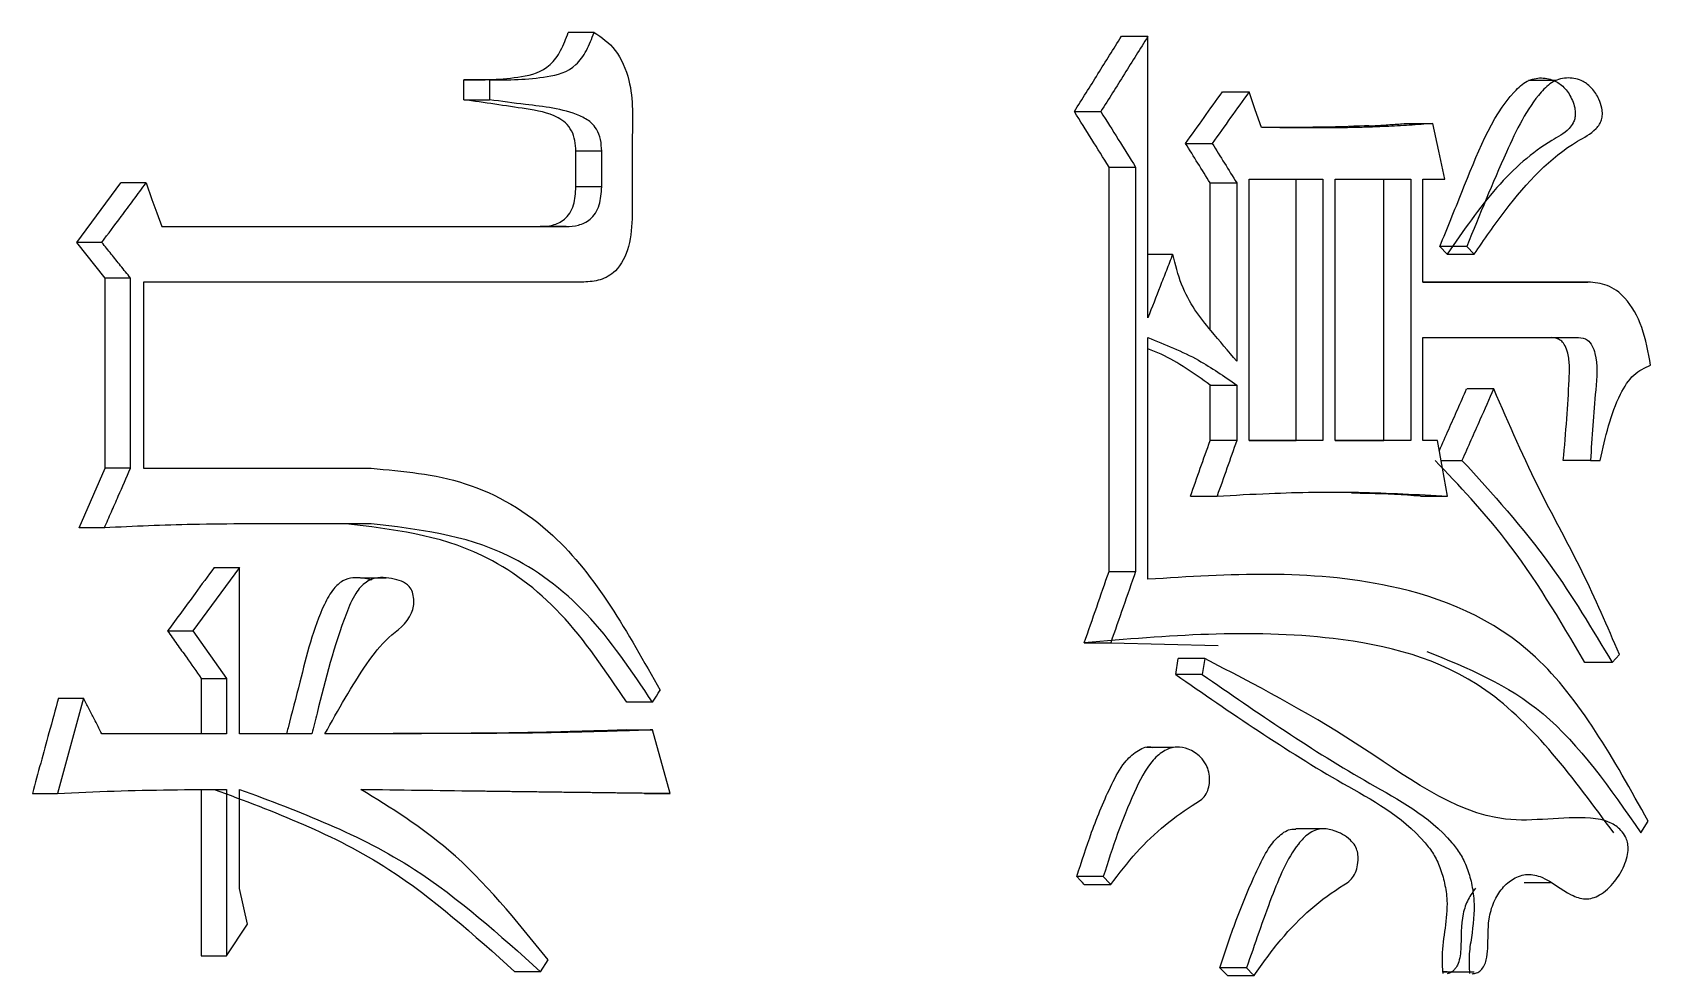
# Model space of a CAD drawing. Header units: millimetres. Extents: x 1890 to 4327, y 775 to 2498.
# Drawn here: x 3062.252 to 3066.669, y 1120.817 to 1123.391 of the extents above; entities that cross this region are included whole.
import ezdxf

# ---------------------------------------------------------------- set-up
doc = ezdxf.new("R2010")
doc.units = ezdxf.units.MM

msp = doc.modelspace()

# ---------------------------------------------------------------- linework, layer by layer
at = {"color": 7, "linetype": 'Continuous', "lineweight": 25}
for p, q in [((3063.7849, 1123.391), (3063.7145, 1123.391)), ((3065.2242, 1123.3802), (3065.2966, 1123.3802)), ((3065.2966, 1122.6121), (3065.2966, 1123.3802)), ((3063.4993, 1123.2612), (3063.4292, 1123.2612)), ((3063.4292, 1123.2071), (3063.4292, 1123.2612)), ((3063.4993, 1123.2612), (3063.4993, 1123.2071)), ((3066.4105, 1123.2598), (3066.3358, 1123.2598)), ((3063.4292, 1123.2071), (3063.4993, 1123.2071)), ((3065.5, 1123.2287), (3065.5728, 1123.2287)), ((3065.0959, 1123.1746), (3065.1681, 1123.1746)), ((3066.0006, 1123.1422), (3066.074, 1123.1422)), ((3063.8058, 1123.0665), (3063.7354, 1123.0665)), ((3063.7354, 1122.9691), (3063.7354, 1123.0665)), ((3063.8058, 1122.9691), (3063.8058, 1123.0665)), ((3063.8891, 1123.0989), (3063.8891, 1122.8934)), ((3065.3993, 1123.0881), (3065.4719, 1123.0881)), ((3065.1905, 1123.0232), (3065.2629, 1123.0232)), ((3065.1905, 1121.9198), (3065.1905, 1123.0232)), ((3065.2629, 1123.0232), (3065.2629, 1121.9198)), ((3062.3729, 1122.8176), (3062.4936, 1122.9799)), ((3062.5624, 1122.9799), (3062.4936, 1122.9799)), ((3063.8058, 1122.9691), (3063.7354, 1122.9691)), ((3065.4665, 1122.9799), (3065.5392, 1122.9799)), ((3065.4665, 1122.5799), (3065.4665, 1122.9799)), ((3065.5392, 1122.9799), (3065.5392, 1122.4932)), ((3065.5728, 1122.2768), (3065.5728, 1122.9907)), ((3065.5728, 1122.9907), (3065.7739, 1122.9907)), ((3065.7009, 1122.2768), (3065.7009, 1122.9907)), ((3065.7739, 1122.9907), (3065.7739, 1122.2768)), ((3065.8073, 1122.2768), (3065.8073, 1122.9907)), ((3065.8073, 1122.9907), (3066.0142, 1122.9907)), ((3065.9408, 1122.2768), (3065.9408, 1122.9907)), ((3066.0142, 1122.9907), (3066.0141, 1122.2768)), ((3066.0474, 1122.9907), (3066.1073, 1122.9907)), ((3066.0474, 1122.7095), (3066.0474, 1122.9907)), ((3062.605, 1122.8609), (3063.7085, 1122.8609)), ((3062.605, 1122.8609), (3063.6381, 1122.8609)), ((3063.7085, 1122.8609), (3063.6381, 1122.8609)), ((3062.4415, 1122.8176), (3062.3729, 1122.8176)), ((3062.451, 1122.7203), (3062.3729, 1122.8176)), ((3066.167, 1122.8069), (3066.0935, 1122.8069)), ((3066.1134, 1122.7852), (3066.0935, 1122.8069)), ((3066.167, 1122.8069), (3066.1869, 1122.7852)), ((3065.2966, 1122.7852), (3065.3641, 1122.7852)), ((3062.5198, 1122.7203), (3062.451, 1122.7203)), ((3062.451, 1122.2011), (3062.451, 1122.7203)), ((3062.5198, 1122.2011), (3062.5198, 1122.7203)), ((3063.7572, 1122.7095), (3062.5553, 1122.7095)), ((3062.5553, 1122.7095), (3062.5553, 1122.2011)), ((3066.4977, 1122.7095), (3066.0474, 1122.7095)), ((3066.0474, 1122.7095), (3066.4237, 1122.7095)), ((3066.4237, 1122.7095), (3066.4977, 1122.7095)), ((3065.2966, 1121.8982), (3065.2966, 1122.558)), ((3066.0474, 1122.5581), (3066.4713, 1122.5581)), ((3066.0474, 1122.2768), (3066.0474, 1122.5581)), ((3066.3976, 1122.5581), (3066.4715, 1122.5581)), ((3065.4665, 1122.4283), (3065.5392, 1122.4283)), ((3065.4665, 1122.2768), (3065.4665, 1122.4283)), ((3065.5392, 1122.4283), (3065.5392, 1122.2768)), ((3066.2403, 1122.4182), (3066.1667, 1122.4182)), ((3065.5392, 1122.2768), (3065.4665, 1122.2768)), ((3065.7739, 1122.2768), (3065.5728, 1122.2768)), ((3065.5728, 1122.2768), (3065.7009, 1122.2768)), ((3065.7739, 1122.2768), (3065.7009, 1122.2768)), ((3066.0141, 1122.2768), (3065.8073, 1122.2768)), ((3065.8073, 1122.2768), (3065.9408, 1122.2768)), ((3066.0141, 1122.2768), (3065.9408, 1122.2768)), ((3066.0873, 1122.2768), (3066.0474, 1122.2768)), ((3066.0873, 1122.2768), (3066.0474, 1122.2768)), ((3066.0968, 1122.2229), (3066.1538, 1122.2229)), ((3066.5043, 1122.2227), (3066.4303, 1122.2227)), ((3066.5043, 1122.2227), (3066.5306, 1122.2227)), ((3062.38, 1122.0388), (3062.451, 1122.2011)), ((3062.5198, 1122.2011), (3062.451, 1122.2011)), ((3062.5553, 1122.2011), (3063.177, 1122.2011)), ((3065.4128, 1122.1254), (3065.4854, 1122.1254)), ((3066.0404, 1122.1254), (3066.1139, 1122.1254)), ((3063.177, 1122.0496), (3062.8387, 1122.0496)), ((3063.1073, 1122.0496), (3062.8387, 1122.0496)), ((3063.177, 1122.0496), (3063.1073, 1122.0496)), ((3062.4487, 1122.0388), (3062.38, 1122.0388)), ((3062.8175, 1121.9306), (3062.6901, 1121.7576)), ((3062.7483, 1121.9306), (3062.8175, 1121.9306)), ((3062.8175, 1121.4763), (3062.8175, 1121.9306)), ((3065.1905, 1121.9198), (3065.2629, 1121.9198)), ((3063.2177, 1121.9013), (3063.1471, 1121.9013)), ((3062.6211, 1121.7575), (3062.6901, 1121.7576)), ((3062.6901, 1121.7576), (3062.7821, 1121.6277)), ((3065.123, 1121.7251), (3065.1952, 1121.7251)), ((3065.1952, 1121.7251), (3065.4885, 1121.7171)), ((3065.3724, 1121.6386), (3065.3791, 1121.6818)), ((3065.4517, 1121.6818), (3065.3791, 1121.6818)), ((3065.4517, 1121.6818), (3065.445, 1121.6386)), ((3066.5635, 1121.6711), (3066.4895, 1121.6711)), ((3062.713, 1121.6277), (3062.7821, 1121.6277)), ((3062.713, 1121.6277), (3062.713, 1121.4763)), ((3062.7821, 1121.6277), (3062.7821, 1121.4763)), ((3065.445, 1121.6386), (3065.3724, 1121.6386)), ((3062.3917, 1121.5737), (3062.3204, 1121.314)), ((3062.3231, 1121.5737), (3062.3917, 1121.5737)), ((3062.7821, 1121.4763), (3062.4415, 1121.4763)), ((3063.0151, 1121.4763), (3062.8175, 1121.4763)), ((3063.874, 1121.4871), (3063.9446, 1121.4871)), ((3063.9931, 1121.314), (3063.9446, 1121.4871)), ((3065.3665, 1121.4393), (3065.2932, 1121.4393)), ((3062.2519, 1121.314), (3062.3204, 1121.314)), ((3062.713, 1121.3249), (3062.713, 1120.8705)), ((3062.7821, 1121.3249), (3062.7821, 1120.8705)), ((3062.8175, 1121.0544), (3062.8175, 1121.3248)), ((3063.9224, 1121.314), (3063.9931, 1121.314)), ((3065.7739, 1121.2173), (3065.7001, 1121.2173)), ((3066.6424, 1121.2059), (3066.6621, 1121.2383)), ((3065.1749, 1121.0869), (3065.1027, 1121.0869)), ((3066.3239, 1121.0707), (3066.3958, 1121.0706)), ((3062.8387, 1120.9571), (3062.8175, 1121.0544)), ((3065.1229, 1121.0653), (3065.1952, 1121.0653)), ((3062.7821, 1120.8705), (3062.8387, 1120.9571)), ((3062.713, 1120.8705), (3062.7821, 1120.8705)), ((3063.6388, 1120.8273), (3063.6597, 1120.8597)), ((3063.6388, 1120.8273), (3063.5686, 1120.8273)), ((3065.566, 1120.8381), (3065.4933, 1120.8381)), ((3065.5134, 1120.8165), (3065.5862, 1120.8165)), ((3066.1138, 1120.8273), (3066.1874, 1120.8273))]:
    msp.add_line(p, q, dxfattribs=at)
at = {"color": 7, "linetype": 'Continuous', "lineweight": 25, "flags": 128}
for points in [[(3065.6064, 1123.1314), (3065.5896, 1123.18), (3065.5728, 1123.2287)], [(3066.1073, 1122.9907), (3066.0906, 1123.0665), (3066.074, 1123.1422)], [(3062.5624, 1122.9799), (3062.5784, 1122.9351), (3062.5917, 1122.898), (3062.605, 1122.8609)], [(3066.1134, 1122.7852), (3066.1402, 1122.7852), (3066.1635, 1122.7852), (3066.1869, 1122.7852)], [(3066.1139, 1122.1254), (3066.1006, 1122.2011), (3066.0873, 1122.2768)], [(3066.5635, 1121.6711), (3066.5735, 1121.682), (3066.5835, 1121.6929)], [(3063.9446, 1121.5628), (3063.9137, 1121.5628), (3063.8938, 1121.5628), (3063.874, 1121.5628)], [(3063.9446, 1121.5628), (3063.9498, 1121.571), (3063.955, 1121.5791), (3063.9602, 1121.5872), (3063.9654, 1121.5953)], [(3065.1229, 1121.0653), (3065.1178, 1121.0708), (3065.1126, 1121.0763), (3065.1027, 1121.0869)], [(3065.1749, 1121.0869), (3065.1801, 1121.0814), (3065.1876, 1121.0734), (3065.1952, 1121.0653)], [(3065.5134, 1120.8165), (3065.5083, 1120.822), (3065.5032, 1120.8275), (3065.4933, 1120.8381)], [(3065.5661, 1120.8381), (3065.5712, 1120.8326), (3065.5787, 1120.8246), (3065.5862, 1120.8165)]]:
    msp.add_lwpolyline(points, dxfattribs=at)
at = {"color": 7, "linetype": 'Continuous', "lineweight": 25}
for points, knots in [([(3063.4292, 1123.2612), (3063.4813, 1123.2613), (3063.5605, 1123.2615), (3063.6562, 1123.2854), (3063.6958, 1123.3404), (3063.7082, 1123.374), (3063.7145, 1123.391)], [0, 0, 0, 0, 0.492277, 0.748028, 0.872473, 1, 1, 1, 1]), ([(3063.4993, 1123.2612), (3063.5514, 1123.2613), (3063.6307, 1123.2615), (3063.7265, 1123.2853), (3063.7662, 1123.3404), (3063.7787, 1123.374), (3063.7849, 1123.391)], [0, 0, 0, 0, 0.492388, 0.748171, 0.872567, 1, 1, 1, 1]), ([(3063.7849, 1123.391), (3063.8056, 1123.3771), (3063.8473, 1123.3489), (3063.8934, 1123.2418), (3063.8908, 1123.1538), (3063.8891, 1123.0989)], [0, 0, 0, 0, 0.268924, 0.544059, 1, 1, 1, 1]), ([(3065.0959, 1123.1746), (3065.1173, 1123.2089), (3065.1601, 1123.2774), (3065.2029, 1123.3459), (3065.2242, 1123.3802)], [0, 0, 0, 0, 0.499999, 1, 1, 1, 1]), ([(3065.2966, 1123.3802), (3065.2752, 1123.3459), (3065.2325, 1123.2774), (3065.1896, 1123.2089), (3065.1681, 1123.1746)], [0, 0, 0, 0, 0.5, 1, 1, 1, 1]), ([(3066.0935, 1122.8069), (3066.1135, 1122.8559), (3066.1736, 1123.0036), (3066.2406, 1123.1782), (3066.3307, 1123.2617), (3066.3704, 1123.2691), (3066.4063, 1123.2616), (3066.4359, 1123.2398), (3066.4533, 1123.2121), (3066.4616, 1123.1868), (3066.4636, 1123.1692), (3066.462, 1123.1548), (3066.4564, 1123.1407), (3066.4366, 1123.1163), (3066.3602, 1123.0773), (3066.2421, 1122.9725), (3066.1571, 1122.8488), (3066.1134, 1122.7852)], [0, 0, 0, 0, 0.117084, 0.352421, 0.392033, 0.4319, 0.470231, 0.500102, 0.530093, 0.545391, 0.556909, 0.565721, 0.574545, 0.589616, 0.642212, 0.816089, 1, 1, 1, 1]), ([(3066.1869, 1122.7852), (3066.2147, 1122.8256), (3066.2985, 1122.9473), (3066.4112, 1123.067), (3066.5086, 1123.1147), (3066.529, 1123.139), (3066.5354, 1123.1521), (3066.5378, 1123.1678), (3066.5356, 1123.1876), (3066.5267, 1123.2131), (3066.5094, 1123.2398), (3066.4806, 1123.2615), (3066.4436, 1123.2696), (3066.4027, 1123.2607), (3066.3383, 1123.1992), (3066.2619, 1123.0403), (3066.202, 1122.8929), (3066.167, 1122.8069)], [0, 0, 0, 0, 0.117023, 0.353532, 0.409689, 0.421913, 0.431957, 0.442101, 0.453679, 0.472075, 0.49977, 0.527462, 0.568321, 0.610802, 0.649012, 0.795156, 1, 1, 1, 1]), ([(3063.7353, 1123.0665), (3063.7349, 1123.0763), (3063.734, 1123.0959), (3063.7245, 1123.124), (3063.7077, 1123.1451), (3063.6667, 1123.1716), (3063.5719, 1123.1866), (3063.4858, 1123.199), (3063.4292, 1123.2071)], [0, 0, 0, 0, 0.0603351, 0.1198881, 0.185788, 0.2512462, 0.5074615, 1, 1, 1, 1]), ([(3063.8058, 1123.0665), (3063.8053, 1123.0772), (3063.8042, 1123.0987), (3063.7934, 1123.1264), (3063.7737, 1123.1496), (3063.7093, 1123.1827), (3063.6147, 1123.1911), (3063.5321, 1123.2025), (3063.4993, 1123.2071)], [0, 0, 0, 0, 0.06555, 0.131385, 0.187199, 0.284615, 0.7156, 1, 1, 1, 1]), ([(3065.3993, 1123.0881), (3065.4161, 1123.1115), (3065.4497, 1123.1584), (3065.4833, 1123.2053), (3065.5, 1123.2287)], [0, 0, 0, 0, 0.499999, 1, 1, 1, 1]), ([(3065.5728, 1123.2287), (3065.556, 1123.2053), (3065.5224, 1123.1584), (3065.4888, 1123.1115), (3065.4719, 1123.0881)], [0, 0, 0, 0, 0.499999, 1, 1, 1, 1]), ([(3065.1905, 1123.0232), (3065.1748, 1123.0484), (3065.1432, 1123.0989), (3065.1117, 1123.1494), (3065.0959, 1123.1746)], [0, 0, 0, 0, 0.5, 1, 1, 1, 1]), ([(3065.1681, 1123.1746), (3065.1839, 1123.1494), (3065.2155, 1123.0989), (3065.2471, 1123.0484), (3065.2629, 1123.0232)], [0, 0, 0, 0, 0.499999, 1, 1, 1, 1]), ([(3066.074, 1123.1422), (3066.0527, 1123.1406), (3066.0207, 1123.1382), (3065.978, 1123.1356), (3065.946, 1123.1339), (3065.9219, 1123.133), (3065.9032, 1123.1323), (3065.8898, 1123.1319), (3065.8737, 1123.1315), (3065.8576, 1123.1311), (3065.8443, 1123.1309), (3065.8308, 1123.1307), (3065.8174, 1123.1305), (3065.8014, 1123.1304), (3065.7853, 1123.1303), (3065.7692, 1123.1303), (3065.7557, 1123.1302), (3065.7423, 1123.1303), (3065.7289, 1123.1303), (3065.7128, 1123.1304), (3065.6993, 1123.1305), (3065.6886, 1123.1305), (3065.6805, 1123.1306), (3065.6738, 1123.1307), (3065.6671, 1123.1307), (3065.6603, 1123.1308), (3065.6523, 1123.1309), (3065.6442, 1123.131), (3065.6375, 1123.131), (3065.6307, 1123.1311), (3065.6254, 1123.1312), (3065.62, 1123.1312), (3065.6159, 1123.1313), (3065.6114, 1123.1313), (3065.6082, 1123.1314), (3065.6064, 1123.1314)], [0, 0, 0, 0, 0.137495, 0.206243, 0.274991, 0.343739, 0.360926, 0.3953, 0.429674, 0.464048, 0.498422, 0.515609, 0.549982, 0.584356, 0.61873, 0.653104, 0.687478, 0.704665, 0.739038, 0.773412, 0.807786, 0.824973, 0.84216, 0.859347, 0.86794, 0.885127, 0.902314, 0.919501, 0.936688, 0.945281, 0.962468, 0.971061, 0.979655, 0.988248, 1, 1, 1, 1]), ([(3065.8998, 1123.1355), (3065.9001, 1123.1357), (3065.9006, 1123.1361), (3065.861, 1123.1345), (3065.7726, 1123.1318), (3065.6956, 1123.1313), (3065.6533, 1123.1312), (3065.6351, 1123.1312), (3065.6302, 1123.1312), (3065.631, 1123.1312), (3065.6314, 1123.1312)], [0, 0, 0, 0, 0.052384, 0.110274, 0.515479, 0.735215, 0.874993, 0.913924, 0.954066, 1, 1, 1, 1]), ([(3065.8998, 1123.1355), (3065.9073, 1123.136), (3065.9279, 1123.1371), (3065.9615, 1123.1394), (3065.9876, 1123.1413), (3066.0006, 1123.1422)], [0, 0, 0, 0, 0.2229786, 0.6114861, 1, 1, 1, 1]), ([(3065.4665, 1122.9799), (3065.4553, 1122.998), (3065.4329, 1123.034), (3065.4105, 1123.0701), (3065.3993, 1123.0881)], [0, 0, 0, 0, 0.5, 1, 1, 1, 1]), ([(3065.4719, 1123.0881), (3065.4832, 1123.0701), (3065.5056, 1123.034), (3065.528, 1122.998), (3065.5392, 1122.9799)], [0, 0, 0, 0, 0.499999, 1, 1, 1, 1]), ([(3062.4415, 1122.8176), (3062.4591, 1122.8411), (3062.488, 1122.8799), (3062.5283, 1122.934), (3062.551, 1122.9646), (3062.5624, 1122.9799)], [0, 0, 0, 0, 0.434497, 0.717248, 1, 1, 1, 1]), ([(3063.6381, 1122.8609), (3063.6495, 1122.8615), (3063.6722, 1122.8626), (3063.7002, 1122.876), (3063.7193, 1122.8967), (3063.7328, 1122.9262), (3063.7343, 1122.9522), (3063.7354, 1122.9691)], [0, 0, 0, 0, 0.24066, 0.483157, 0.613661, 0.74758, 1, 1, 1, 1]), ([(3063.7085, 1122.8609), (3063.7198, 1122.8615), (3063.7426, 1122.8626), (3063.7706, 1122.876), (3063.7897, 1122.8967), (3063.8032, 1122.9262), (3063.8048, 1122.9521), (3063.8058, 1122.9691)], [0, 0, 0, 0, 0.24079, 0.483382, 0.613891, 0.747761, 1, 1, 1, 1]), ([(3063.8891, 1122.8934), (3063.888, 1122.8637), (3063.8857, 1122.8058), (3063.8497, 1122.7384), (3063.802, 1122.7125), (3063.7721, 1122.7105), (3063.7572, 1122.7095)], [0, 0, 0, 0, 0.294497, 0.575733, 0.789018, 1, 1, 1, 1]), ([(3062.5198, 1122.7203), (3062.5107, 1122.7316), (3062.4931, 1122.7534), (3062.4671, 1122.7859), (3062.4501, 1122.8071), (3062.4415, 1122.8176)], [0, 0, 0, 0, 0.34784, 0.673919, 1, 1, 1, 1]), ([(3065.3641, 1122.7852), (3065.3584, 1122.7706), (3065.347, 1122.7413), (3065.3245, 1122.6836), (3065.3077, 1122.6405), (3065.2966, 1122.6121)], [0, 0, 0, 0, 0.253937, 0.507874, 1, 1, 1, 1]), ([(3065.5392, 1122.4932), (3065.5157, 1122.5208), (3065.4769, 1122.5665), (3065.4236, 1122.6323), (3065.3857, 1122.7019), (3065.3714, 1122.7572), (3065.3642, 1122.7852)], [0, 0, 0, 0, 0.334901, 0.5526, 0.773626, 1, 1, 1, 1]), ([(3066.6687, 1122.4823), (3066.6622, 1122.5177), (3066.6495, 1122.5871), (3066.606, 1122.6659), (3066.5512, 1122.705), (3066.5154, 1122.708), (3066.4977, 1122.7095)], [0, 0, 0, 0, 0.292672, 0.574648, 0.788772, 1, 1, 1, 1]), ([(3065.2966, 1122.558), (3065.3433, 1122.5394), (3065.4269, 1122.5062), (3065.5048, 1122.4522), (3065.5392, 1122.4283)], [0, 0, 0, 0, 0.557901, 1, 1, 1, 1]), ([(3065.4665, 1122.4283), (3065.4229, 1122.4596), (3065.368, 1122.4991), (3065.3089, 1122.5227), (3065.2966, 1122.5276)], [0, 0, 0, 0, 0.792726, 1, 1, 1, 1]), ([(3066.4303, 1122.2227), (3066.4337, 1122.2605), (3066.4402, 1122.3336), (3066.4453, 1122.4193), (3066.4478, 1122.4792), (3066.4449, 1122.5117), (3066.4362, 1122.5349), (3066.4264, 1122.549), (3066.413, 1122.5566), (3066.4031, 1122.5575), (3066.3974, 1122.5581)], [0, 0, 0, 0, 0.301012, 0.582195, 0.678316, 0.775434, 0.835729, 0.884225, 0.932949, 1, 1, 1, 1]), ([(3066.4713, 1122.5581), (3066.4801, 1122.5572), (3066.4943, 1122.5558), (3066.5097, 1122.5366), (3066.5255, 1122.4924), (3066.5155, 1122.3816), (3066.5087, 1122.2859), (3066.5043, 1122.2227)], [0, 0, 0, 0, 0.100834, 0.16221, 0.226726, 0.489604, 1, 1, 1, 1]), ([(3066.5306, 1122.2227), (3066.545, 1122.2864), (3066.5648, 1122.3742), (3066.6205, 1122.4608), (3066.6528, 1122.4752), (3066.6687, 1122.4823)], [0, 0, 0, 0, 0.572425, 0.789887, 1, 1, 1, 1]), ([(3066.0921, 1122.2496), (3066.1006, 1122.2689), (3066.1173, 1122.3066), (3066.1421, 1122.3627), (3066.1584, 1122.3995), (3066.1665, 1122.4179)], [0, 0, 0, 0, 0.344069, 0.672034, 1, 1, 1, 1]), ([(3066.2401, 1122.4179), (3066.2277, 1122.3897), (3066.2071, 1122.3431), (3066.1783, 1122.2781), (3066.162, 1122.2413), (3066.1538, 1122.2229)], [0, 0, 0, 0, 0.433599, 0.716799, 1, 1, 1, 1]), ([(3066.5835, 1121.693), (3066.5507, 1121.7694), (3066.4851, 1121.9223), (3066.3573, 1122.1494), (3066.2822, 1122.3218), (3066.2404, 1122.4178)], [0, 0, 0, 0, 0.306675, 0.613603, 1, 1, 1, 1]), ([(3065.4128, 1122.1254), (3065.4217, 1122.1506), (3065.4396, 1122.2011), (3065.4575, 1122.2516), (3065.4665, 1122.2768)], [0, 0, 0, 0, 0.5, 1, 1, 1, 1]), ([(3066.4895, 1121.6711), (3066.4205, 1121.7879), (3066.2983, 1121.9947), (3066.1464, 1122.1537), (3066.0803, 1122.2229)], [0, 0, 0, 0, 0.564924, 1, 1, 1, 1]), ([(3066.1538, 1122.2229), (3066.2368, 1122.1318), (3066.3863, 1121.9678), (3066.509, 1121.7624), (3066.5635, 1121.6711)], [0, 0, 0, 0, 0.55543, 1, 1, 1, 1]), ([(3062.4487, 1122.0388), (3062.455, 1122.0532), (3062.4676, 1122.082), (3062.4913, 1122.1361), (3062.5087, 1122.1758), (3062.5198, 1122.2011)], [0, 0, 0, 0, 0.266473, 0.532946, 1, 1, 1, 1]), ([(3063.177, 1122.2011), (3063.2632, 1122.1936), (3063.4365, 1122.1787), (3063.7348, 1122.0069), (3063.8773, 1121.7525), (3063.9654, 1121.5953)], [0, 0, 0, 0, 0.274101, 0.551296, 1, 1, 1, 1]), ([(3065.4854, 1122.1254), (3065.5329, 1122.128), (3065.6618, 1122.1352), (3065.8717, 1122.1384), (3066.0331, 1122.1297), (3066.1139, 1122.1254)], [0, 0, 0, 0, 0.225447, 0.61244, 1, 1, 1, 1]), ([(3066.0404, 1122.1254), (3065.9935, 1122.1283), (3065.9311, 1122.1323), (3065.8682, 1122.1329), (3065.8525, 1122.133)], [0, 0, 0, 0, 0.75073, 1, 1, 1, 1]), ([(3062.8387, 1122.0496), (3062.789, 1122.0492), (3062.6993, 1122.0486), (3062.5693, 1122.0445), (3062.4889, 1122.0407), (3062.4487, 1122.0388)], [0, 0, 0, 0, 0.382976, 0.691466, 1, 1, 1, 1]), ([(3063.874, 1121.5628), (3063.8169, 1121.648), (3063.7041, 1121.8162), (3063.4425, 1122.0105), (3063.2339, 1122.0348), (3063.1073, 1122.0496)], [0, 0, 0, 0, 0.2874426, 0.5678564, 1, 1, 1, 1]), ([(3063.9446, 1121.5628), (3063.8874, 1121.648), (3063.7745, 1121.8162), (3063.5126, 1122.0105), (3063.3037, 1122.0348), (3063.177, 1122.0496)], [0, 0, 0, 0, 0.287344, 0.567754, 1, 1, 1, 1]), ([(3062.7483, 1121.9306), (3062.731, 1121.907), (3062.7011, 1121.8664), (3062.6587, 1121.8087), (3062.6336, 1121.7746), (3062.6211, 1121.7575)], [0, 0, 0, 0, 0.40915, 0.704575, 1, 1, 1, 1]), ([(3065.123, 1121.7251), (3065.1342, 1121.7576), (3065.1568, 1121.8225), (3065.1793, 1121.8874), (3065.1905, 1121.9198)], [0, 0, 0, 0, 0.5, 1, 1, 1, 1]), ([(3066.6621, 1121.2383), (3066.5684, 1121.4062), (3066.3845, 1121.7358), (3065.8786, 1121.9353), (3065.5172, 1121.9123), (3065.2966, 1121.8982)], [0, 0, 0, 0, 0.287943, 0.565415, 1, 1, 1, 1]), ([(3063.1788, 1121.8963), (3063.1616, 1121.9001), (3063.1348, 1121.9059), (3063.0982, 1121.8963), (3063.0705, 1121.8705), (3063.0222, 1121.7831), (3062.9904, 1121.6478), (3062.9588, 1121.529), (3062.947, 1121.4818), (3062.9457, 1121.4763)], [0, 0, 0, 0, 0.122922, 0.190849, 0.258594, 0.353349, 0.745947, 0.970578, 1, 1, 1, 1]), ([(3063.0503, 1121.4763), (3063.087, 1121.542), (3063.14, 1121.6369), (3063.221, 1121.7438), (3063.2787, 1121.7779), (3063.2931, 1121.8245), (3063.2938, 1121.8443), (3063.2899, 1121.8633), (3063.2817, 1121.8785), (3063.2672, 1121.8909), (3063.2357, 1121.9004), (3063.1983, 1121.9075), (3063.1591, 1121.8903), (3063.1301, 1121.8578), (3063.0811, 1121.7384), (3063.047, 1121.6068), (3063.0197, 1121.4952), (3063.0151, 1121.4763)], [0, 0, 0, 0, 0.209542, 0.302718, 0.395823, 0.412031, 0.428214, 0.444989, 0.461063, 0.475111, 0.504204, 0.574217, 0.604801, 0.646447, 0.701904, 0.949434, 1, 1, 1, 1]), ([(3062.6211, 1121.7575), (3062.6296, 1121.7455), (3062.6466, 1121.7215), (3062.6773, 1121.6782), (3062.6994, 1121.647), (3062.713, 1121.6277)], [0, 0, 0, 0, 0.277956, 0.555911, 1, 1, 1, 1]), ([(3066.5683, 1121.2059), (3066.4586, 1121.3545), (3066.2424, 1121.6477), (3065.7184, 1121.7752), (3065.3488, 1121.7441), (3065.123, 1121.7251)], [0, 0, 0, 0, 0.285883, 0.56379, 1, 1, 1, 1]), ([(3066.0579, 1121.7016), (3066.1683, 1121.6566), (3066.3925, 1121.5652), (3066.5583, 1121.3268), (3066.6424, 1121.2059)], [0, 0, 0, 0, 0.492709, 1, 1, 1, 1]), ([(3066.1812, 1120.8217), (3066.1855, 1120.822), (3066.194, 1120.8225), (3066.2056, 1120.8307), (3066.215, 1120.8431), (3066.2222, 1120.8636), (3066.2261, 1120.9069), (3066.223, 1120.9618), (3066.2395, 1121.0188), (3066.2631, 1121.0572), (3066.2949, 1121.084), (3066.3327, 1121.0962), (3066.3882, 1121.0834), (3066.436, 1121.0411), (3066.4904, 1121.0216), (3066.5329, 1121.0346), (3066.5692, 1121.0684), (3066.5936, 1121.1071), (3066.6048, 1121.1395), (3066.6079, 1121.1617), (3066.6062, 1121.1807), (3066.5996, 1121.1983), (3066.5841, 1121.2186), (3066.5522, 1121.2404), (3066.4457, 1121.256), (3066.2035, 1121.2035), (3065.8631, 1121.4686), (3065.5891, 1121.6106), (3065.4517, 1121.6818)], [0, 0, 0, 0, 0.006979, 0.013925, 0.020645, 0.027359, 0.039158, 0.068779, 0.087565, 0.106337, 0.125711, 0.147046, 0.168852, 0.216529, 0.237968, 0.259695, 0.286308, 0.307882, 0.318004, 0.326525, 0.332753, 0.33899, 0.348555, 0.366353, 0.396306, 0.524136, 0.761431, 1, 1, 1, 1]), ([(3065.3724, 1121.6386), (3065.5225, 1121.5344), (3065.748, 1121.378), (3065.998, 1121.2503), (3066.0766, 1121.1494), (3066.0946, 1121.1117), (3066.1072, 1121.0688), (3066.1196, 1120.9871), (3066.0964, 1120.9053), (3066.1002, 1120.8385), (3066.1011, 1120.8227)], [0, 0, 0, 0, 0.492457, 0.740078, 0.770604, 0.801348, 0.832638, 0.86482, 0.96803, 1, 1, 1, 1]), ([(3065.445, 1121.6386), (3065.5953, 1121.5344), (3065.8211, 1121.3779), (3066.0714, 1121.2503), (3066.1501, 1121.1494), (3066.1681, 1121.1117), (3066.1809, 1121.0687), (3066.19, 1121.0042), (3066.1827, 1120.9368), (3066.1713, 1120.8716), (3066.1736, 1120.8385), (3066.1746, 1120.8227)], [0, 0, 0, 0, 0.492538, 0.7401909, 0.7707097, 0.8014398, 0.8327072, 0.8648615, 0.9333586, 0.96806, 1, 1, 1, 1]), ([(3062.3231, 1121.5737), (3062.3145, 1121.5421), (3062.2983, 1121.4831), (3062.2746, 1121.3966), (3062.2595, 1121.3416), (3062.2519, 1121.314)], [0, 0, 0, 0, 0.364068, 0.682034, 1, 1, 1, 1]), ([(3062.4415, 1121.4763), (3062.4346, 1121.4899), (3062.4228, 1121.513), (3062.4062, 1121.5454), (3062.3965, 1121.5642), (3062.3917, 1121.5737)], [0, 0, 0, 0, 0.419956, 0.709979, 1, 1, 1, 1]), ([(3063.9446, 1121.4871), (3063.936, 1121.4869), (3063.919, 1121.4863), (3063.8976, 1121.4856), (3063.8805, 1121.4851), (3063.8676, 1121.4847), (3063.8548, 1121.4843), (3063.842, 1121.4839), (3063.8291, 1121.4835), (3063.812, 1121.483), (3063.7906, 1121.4824), (3063.7649, 1121.4817), (3063.7392, 1121.4811), (3063.7134, 1121.4805), (3063.6877, 1121.4799), (3063.6619, 1121.4794), (3063.6275, 1121.4788), (3063.533, 1121.4776), (3063.4295, 1121.4774), (3063.3388, 1121.477), (3063.3129, 1121.4769), (3063.3, 1121.4769), (3063.2827, 1121.4768), (3063.2654, 1121.4768), (3063.2481, 1121.4767), (3063.2351, 1121.4767), (3063.2221, 1121.4767), (3063.2091, 1121.4766), (3063.1961, 1121.4766), (3063.1831, 1121.4766), (3063.1701, 1121.4766), (3063.1571, 1121.4765), (3063.1463, 1121.4765), (3063.1376, 1121.4765), (3063.1311, 1121.4765), (3063.1246, 1121.4765), (3063.1181, 1121.4764), (3063.1116, 1121.4764), (3063.1051, 1121.4764), (3063.0964, 1121.4764), (3063.0877, 1121.4764), (3063.0791, 1121.4764), (3063.0725, 1121.4763), (3063.066, 1121.4763), (3063.0586, 1121.4763), (3063.0534, 1121.4763), (3063.0503, 1121.4763)], [0, 0, 0, 0, 0.028899, 0.057798, 0.072248, 0.086697, 0.101147, 0.115596, 0.130046, 0.144495, 0.173394, 0.202293, 0.231192, 0.260091, 0.28899, 0.317889, 0.346789, 0.404587, 0.63578, 0.693578, 0.708028, 0.722478, 0.736927, 0.765826, 0.780276, 0.794725, 0.809175, 0.823624, 0.838074, 0.852523, 0.866973, 0.881422, 0.895872, 0.903096, 0.910321, 0.917546, 0.924771, 0.931996, 0.93922, 0.946445, 0.960895, 0.968119, 0.975344, 0.982569, 0.989794, 1, 1, 1, 1]), ([(3063.874, 1121.4871), (3063.8398, 1121.486), (3063.7885, 1121.4844), (3063.7028, 1121.4819), (3063.5827, 1121.4788), (3063.4083, 1121.4775), (3063.232, 1121.4769), (3063.1118, 1121.4766), (3063.0631, 1121.4765), (3063.0504, 1121.4765)], [0, 0, 0, 0, 0.125443, 0.188165, 0.313609, 0.564502, 0.824135, 0.953953, 1, 1, 1, 1]), ([(3065.1027, 1121.0869), (3065.1157, 1121.1275), (3065.1437, 1121.2145), (3065.1867, 1121.3191), (3065.2279, 1121.3963), (3065.2651, 1121.43), (3065.2932, 1121.4438), (3065.3078, 1121.4398), (3065.3098, 1121.4393)], [0, 0, 0, 0, 0.275445, 0.590352, 0.751539, 0.866997, 0.982537, 1, 1, 1, 1]), ([(3065.1952, 1121.0653), (3065.2182, 1121.0953), (3065.2876, 1121.1858), (3065.3757, 1121.256), (3065.4434, 1121.2968), (3065.4563, 1121.3114), (3065.4633, 1121.3304), (3065.4657, 1121.3513), (3065.4637, 1121.3726), (3065.4554, 1121.395), (3065.4365, 1121.4184), (3065.4088, 1121.4367), (3065.3746, 1121.4433), (3065.3411, 1121.4324), (3065.2971, 1121.3956), (3065.2561, 1121.3125), (3065.2127, 1121.2047), (3065.1875, 1121.1263), (3065.1749, 1121.0869)], [0, 0, 0, 0, 0.117103, 0.353724, 0.376614, 0.395602, 0.414782, 0.431323, 0.450524, 0.470069, 0.496423, 0.543443, 0.584386, 0.625263, 0.671715, 0.773941, 0.886489, 1, 1, 1, 1]), ([(3062.3204, 1121.314), (3062.372, 1121.3164), (3062.475, 1121.321), (3062.6289, 1121.324), (3062.731, 1121.3246), (3062.7821, 1121.3249)], [0, 0, 0, 0, 0.334125, 0.667044, 1, 1, 1, 1]), ([(3062.7483, 1121.3248), (3062.9115, 1121.2641), (3063.2046, 1121.1551), (3063.4568, 1120.928), (3063.5686, 1120.8273)], [0, 0, 0, 0, 0.556762, 1, 1, 1, 1]), ([(3062.8175, 1121.3248), (3062.9809, 1121.2641), (3063.2744, 1121.1551), (3063.5269, 1120.928), (3063.6388, 1120.8273)], [0, 0, 0, 0, 0.556811, 1, 1, 1, 1]), ([(3063.1488, 1121.3249), (3063.2537, 1121.3235), (3063.3651, 1121.322), (3063.4825, 1121.3205), (3063.5086, 1121.3202), (3063.5346, 1121.3198), (3063.5607, 1121.3195), (3063.5868, 1121.3192), (3063.6128, 1121.3188), (3063.6388, 1121.3185), (3063.6648, 1121.3182), (3063.6908, 1121.3178), (3063.7168, 1121.3175), (3063.7428, 1121.3172), (3063.7687, 1121.3169), (3063.8012, 1121.3165), (3063.8271, 1121.3162), (3063.853, 1121.3158), (3063.879, 1121.3155), (3063.9048, 1121.3152), (3063.9307, 1121.3148), (3063.9469, 1121.3146), (3063.9621, 1121.3144), (3063.9765, 1121.3143), (3063.9875, 1121.3141), (3063.9931, 1121.314)], [0, 0, 0, 0, 0.37025, 0.393391, 0.416531, 0.462812, 0.485953, 0.509093, 0.555374, 0.578515, 0.601655, 0.647937, 0.671077, 0.694218, 0.740499, 0.763639, 0.80992, 0.833061, 0.856201, 0.902482, 0.925623, 0.948764, 0.960334, 0.980167, 1, 1, 1, 1]), ([(3063.6597, 1120.8597), (3063.573, 1120.9671), (3063.4192, 1121.1575), (3063.2309, 1121.274), (3063.1488, 1121.3248)], [0, 0, 0, 0, 0.564151, 1, 1, 1, 1]), ([(3065.4933, 1120.8381), (3065.5076, 1120.8816), (3065.5385, 1120.9761), (3065.5852, 1121.0862), (3065.6254, 1121.1672), (3065.6584, 1121.2036), (3065.6842, 1121.2182), (3065.6983, 1121.2163), (3065.7004, 1121.216)], [0, 0, 0, 0, 0.286915, 0.622528, 0.772296, 0.87694, 0.98188, 1, 1, 1, 1]), ([(3065.5862, 1120.8165), (3065.61, 1120.85), (3065.682, 1120.9515), (3065.7752, 1121.0308), (3065.8483, 1121.0746), (3065.8613, 1121.0919), (3065.8688, 1121.1133), (3065.8713, 1121.1352), (3065.8691, 1121.1553), (3065.8618, 1121.173), (3065.8411, 1121.1962), (3065.8092, 1121.2126), (3065.7696, 1121.2205), (3065.7349, 1121.2068), (3065.6823, 1121.1508), (3065.6283, 1121.0203), (3065.588, 1120.9025), (3065.566, 1120.8381)], [0, 0, 0, 0, 0.118687, 0.359196, 0.382949, 0.402078, 0.421221, 0.441113, 0.455768, 0.470498, 0.490908, 0.548404, 0.590662, 0.633125, 0.674263, 0.821867, 1, 1, 1, 1]), ([(3066.1909, 1121.0555), (3066.1838, 1121.0457), (3066.1694, 1121.0259), (3066.1496, 1120.9695), (3066.1529, 1120.9126), (3066.1485, 1120.8652), (3066.1432, 1120.8475), (3066.1363, 1120.8361), (3066.1296, 1120.8292), (3066.122, 1120.8239), (3066.1164, 1120.8225), (3066.1138, 1120.8218)], [0, 0, 0, 0, 0.15426, 0.313076, 0.663715, 0.74798, 0.82718, 0.867553, 0.910966, 0.957472, 1, 1, 1, 1]), ([(3066.1134, 1120.8273), (3066.1108, 1120.8273), (3066.1067, 1120.8273), (3066.1025, 1120.8273), (3066.1012, 1120.8273), (3066.1011, 1120.8273), (3066.1011, 1120.8273), (3066.1038, 1120.8273), (3066.1207, 1120.8273), (3066.1447, 1120.8273), (3066.1699, 1120.8273), (3066.187, 1120.8273)], [0, 0, 0, 0, 0.098322, 0.150223, 0.156042, 0.157925, 0.159189, 0.159644, 0.360233, 0.564728, 1, 1, 1, 1])]:
    msp.add_open_spline(points, degree=3, knots=knots, dxfattribs=at)
for points in [[(3065.5392, 1122.2768), (3065.5302, 1122.2516), (3065.5123, 1122.2011), (3065.4944, 1122.1506), (3065.4854, 1122.1254)], [(3065.2629, 1121.9198), (3065.2516, 1121.8874), (3065.2291, 1121.8225), (3065.2065, 1121.7576), (3065.1952, 1121.7251)]]:
    msp.add_open_spline(points, degree=3, dxfattribs=at)

doc.saveas('drawing.dxf')
